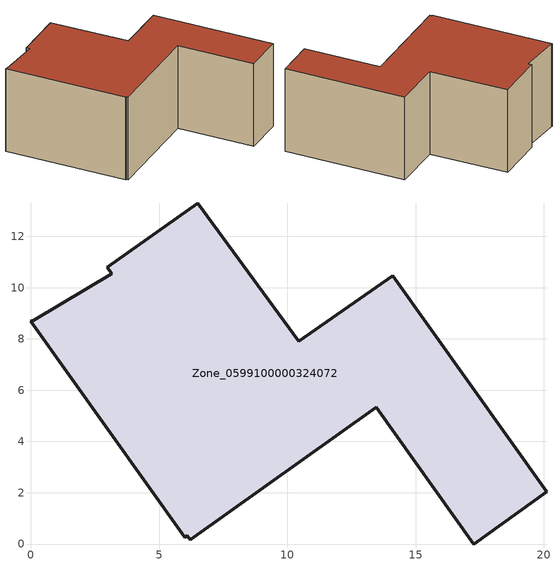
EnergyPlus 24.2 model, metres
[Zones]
Zone_0599100000324072
 floor ground (C_G): 6.21,0.17 6.09,0.33 5.99,0.25 0,8.68 0.12,8.74 3.16,10.55 2.98,10.79 6.51,13.3 10.45,7.9 14.12,10.46 20.11,2.03 17.26,0 13.46,5.33 z0
 wall outside (C_F): 10.45,7.9 6.51,13.3 2.98,10.79 3.16,10.55 0.12,8.74 0,8.68 5.99,0.25 6.09,0.33 6.21,0.17 13.46,5.33 17.26,0 20.11,2.03 14.12,10.46 10.45,7.9 z0:7.42
 roof outside (C_R): 6.09,0.33 6.21,0.17 13.46,5.33 17.26,0 20.11,2.03 14.12,10.46 10.45,7.9 6.51,13.3 2.98,10.79 3.16,10.55 0.12,8.74 0,8.68 5.99,0.25 z7.42
[BUILDING]
Pand.0599100000324072: North Axis=0; Terrain=City; Loads Convergence Tolerance Value=0.04; Temperature Convergence Tolerance Value=0.4; Solar Distribution=FullExterior; Maximum Number of Warmup Days=25; Minimum Number of Warmup Days=1
[Site:Location]
Rotterdam.The.Hague.AP_ZH_NLD Design_Conditions: Latitude=51.96; Longitude=4.45; Time Zone=1; Elevation=-4.5
[SITE:GROUNDTEMPERATURE:BUILDINGSURFACE]
18, 18, 18, 18, 18, 18, 18, 18, 18, 18, 18, 18
[MATERIAL] Thermal Absorptance=0.9; Solar Absorptance=0.7; Visible Absorptance=0.7
Name | Roughness | Thickness | Conductivity | Density | Specific Heat
G.D.1965 | MediumSmooth | 0.15 | 1 | 540 | 1210
F.D.1965 | Rough | 0.3 | 0.857143 | 1920 | 840
R.D.1965 | MediumRough | 0.2 | 0.08 | 1500 | 1000
[CONSTRUCTION]
C_G: G.D.1965
C_F: F.D.1965
C_R: R.D.1965
[ZONE]
Zone_0599100000324072: Type=1; Multiplier=1; Ceiling Height=Autocalculate; Volume=Autocalculate; Floor Area=autocalculate; Part of Total Floor Area=Yes
[ZONEINFILTRATION:DESIGNFLOWRATE]
Infil_Zone_0599100000324072: Zone or ZoneList or Space or SpaceList=Zone_0599100000324072; Schedule=AlwaysOn; Design Flow Rate Calculation Method=Flow/Area; Flow Rate per Floor Area=0.0042; Constant Term Coefficient=1; Temperature Term Coefficient=0; Velocity Term Coefficient=0; Velocity Squared Term Coefficient=0
[HVACTEMPLATE:ZONE:IDEALLOADSAIRSYSTEM]
Zone_0599100000324072: Maximum Heating Supply Air Temperature=50; Minimum Cooling Supply Air Temperature=13; Maximum Heating Supply Air Humidity Ratio=0.0156; Minimum Cooling Supply Air Humidity Ratio=0.0077; Heating Limit=NoLimit; Cooling Limit=NoLimit; Dehumidification Control Type=ConstantSensibleHeatRatio; Cooling Sensible Heat Ratio=0.7; Dehumidification Setpoint=60; Humidification Control Type=None; Humidification Setpoint=30; Outdoor Air Method=None; Outdoor Air Flow Rate per Person=0.00944; Outdoor Air Flow Rate per Zone Floor Area=0; Outdoor Air Flow Rate per Zone=0; Demand Controlled Ventilation Type=None; Outdoor Air Economizer Type=NoEconomizer; Heat Recovery Type=None; Sensible Heat Recovery Effectiveness=0.7; Latent Heat Recovery Effectiveness=0.65
[ZONECONTROL:THERMOSTAT]
ThermostatControl_Zone_0599100000324072: Zone or ZoneList=Zone_0599100000324072; Control Type Schedule=DualSetpointControlType; Control 1=Thermostat_Zone_0599100000324072; Temperature Difference Between Cutout And Setpoint=0
[THERMOSTATSETPOINT:DUALSETPOINT]
Thermostat_Zone_0599100000324072: Heating Setpoint Temperature Schedule=HeatingSetpoint_Zone_0599100000324072; Cooling Setpoint Temperature Schedule=CoolingSetpoint_Zone_0599100000324072
[SCHEDULE:COMPACT]
HeatingSetpoint_Zone_0599100000324072: Through: 12/31, For: AllDays, Until: 24:00, 21
CoolingSetpoint_Zone_0599100000324072: Through: 12/31, For: AllDays, Until: 24:00, 24
DualSetpointControlType: Through: 12/31, For: AllDays, Until: 24:00, 4
AlwaysOn: Through: 12/31, For: AllDays, Until: 24:00, 1
